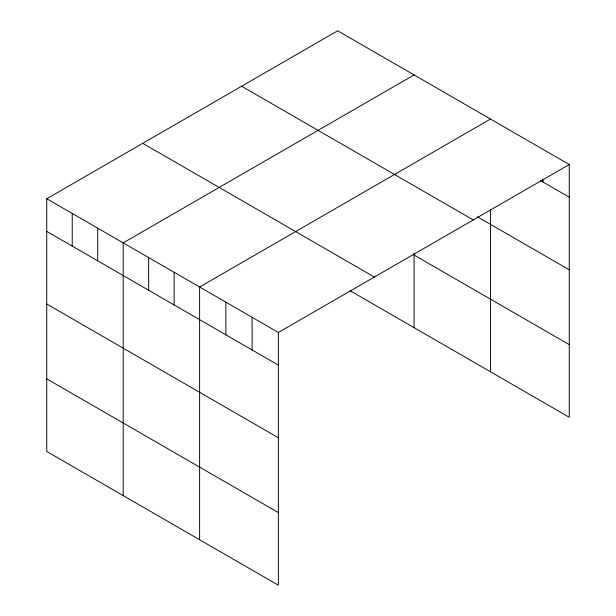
<?xml version="1.0" encoding="UTF-8"?>
<svg xmlns="http://www.w3.org/2000/svg" width="616" height="616" viewBox="0 0 616 616"><rect width="100%" height="100%" fill="white"/><g stroke="black" fill="none" stroke-linecap="round" stroke-linejoin="round"><path stroke-width="0.92" d="M569.253 164.526L278.363 332.463L278.363 585.2L46.747 451.474L46.747 198.745L337.637 30.8L569.253 164.526L569.253 417.255L349.965 290.652M414.067 74.929L123.185 242.873L123.185 495.603M490.505 119.057L199.615 287.002L199.615 539.732M540.54 180.611L569.253 197.189M477.354 216.755L569.253 269.816M241.641 86.225L473.257 219.943M414.067 255.039L569.253 344.637M142.743 143.32L374.359 277.046M46.747 198.745L278.363 332.463M46.747 231.408L278.363 365.134M46.747 304.035L278.363 437.753M46.747 378.855L278.363 512.581M543.004 179.156L543.004 182.036M490.505 209.448L490.505 371.795M414.067 253.122L414.067 327.666M252.113 317.309L252.113 349.98M225.864 302.156L225.864 334.819M174.136 272.287L174.136 304.959M148.656 257.58L148.656 290.252M97.705 228.159L97.705 260.83M72.226 213.452L72.226 246.115"/></g></svg>
